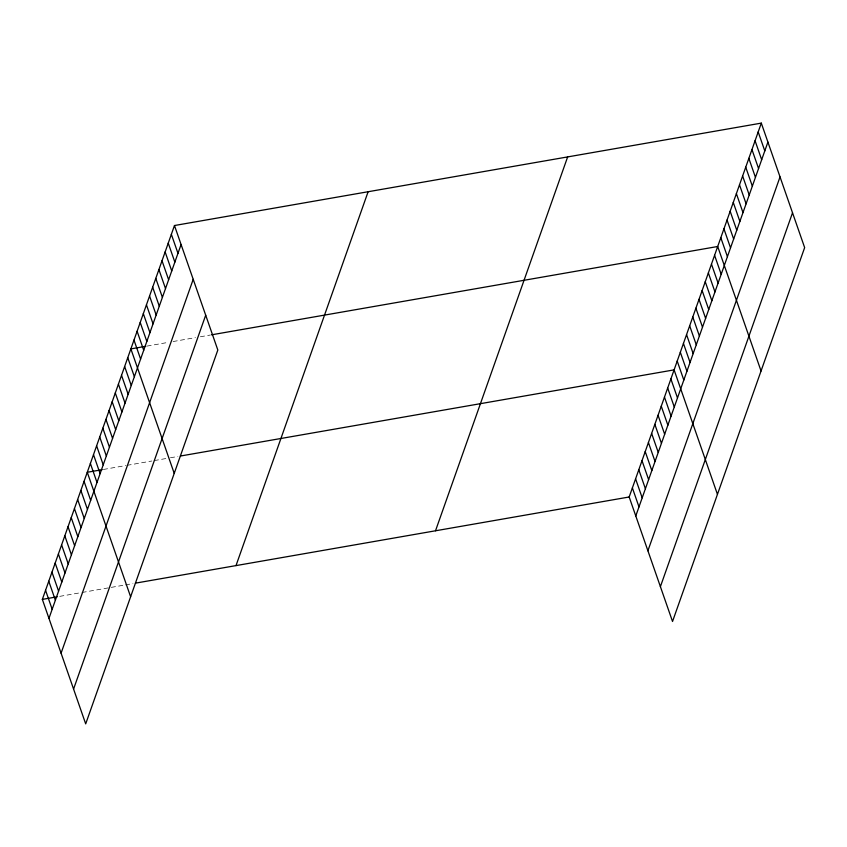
<?xml version="1.0" encoding="UTF-8"?>
<svg xmlns="http://www.w3.org/2000/svg" width="847" height="847" viewBox="0 0 847 847"><rect width="100%" height="100%" fill="white"/><g stroke="black" fill="none" stroke-linecap="round" stroke-linejoin="round"><path stroke-width="0.64" stroke-dasharray="4.24 3.18" d="M147.007 346.084L168.119 342.4M173.084 341.532L195.424 337.635M200.39 336.767L210.321 335.041M103.408 469.46L125.758 465.564M126.997 465.342L151.825 461.012M154.302 460.577L166.721 458.418M170.448 457.761L177.891 456.469M59.724 596.362L80.836 592.678M82.074 592.466L123.037 585.319M125.525 584.885L132.968 583.583"/><path stroke-width="1.27" d="M174.471 225.524L217.827 350.012L85.695 723.878L42.35 599.39L174.471 225.524L761.305 123.122L804.65 247.61L672.529 621.476L629.173 496.988L761.305 123.122M48.957 618.374L181.089 244.497M61.079 653.185L193.211 279.319M73.573 689.066L205.705 315.19M236.006 565.605L368.127 191.729M435.517 530.783L567.649 156.917M635.779 515.971L767.911 142.095M647.902 550.783L780.034 176.917M660.395 586.664L792.527 212.788M145.769 346.307L130.872 348.9L174.228 473.388M211.559 334.819L717.695 246.498L761.051 370.986M102.169 469.683L87.273 472.277L130.618 596.764M180.379 456.035L674.096 369.874L717.451 494.362M42.35 599.39L57.247 596.796M135.456 583.149L629.173 496.988M758.181 131.931L764.799 150.914M755.069 140.75L761.675 159.723M751.956 149.559L758.563 168.532M748.843 158.368L755.45 177.351M745.731 167.187L752.337 186.16M742.618 175.996L749.224 194.969M739.495 184.805L746.112 203.788M736.382 193.624L742.988 212.597M733.269 202.433L739.876 221.416M730.156 211.242L736.763 230.225M727.044 220.061L733.65 239.034M723.931 228.87L730.538 247.853M720.808 237.689L727.425 256.662M714.582 255.307L721.189 274.29M711.469 264.126L718.076 283.099M708.357 272.935L714.963 291.908M705.244 281.744L711.851 300.727M702.131 290.563L708.738 309.536M699.008 299.372L705.625 318.356M695.895 308.192L702.502 327.164M692.782 317L699.389 335.973M689.67 325.809L696.276 344.793M686.557 334.629L693.164 353.601M683.444 343.437L690.051 362.41M680.321 352.246L686.938 371.23M677.208 361.066L683.815 380.038M670.888 378.958L677.494 397.931M667.68 388.032L674.286 407.015M664.472 397.116L671.078 416.089M661.263 406.189L667.87 425.173M658.055 415.274L664.662 434.246M654.847 424.358L661.454 443.33M651.639 433.431L658.246 452.414M648.421 442.515L655.038 461.488M645.213 451.589L651.83 470.572M642.005 460.673L648.622 479.646M638.797 469.757L645.403 488.73M635.589 478.83L642.195 497.814M632.381 487.914L638.987 506.887M171.359 234.333L177.965 253.317M168.246 243.153L174.853 262.125M165.133 251.961L171.74 270.934M162.021 260.77L168.627 279.754M158.908 269.59L165.514 288.562M155.795 278.398L162.402 297.382M152.672 287.218L159.289 306.19M149.559 296.027L156.166 314.999M146.446 304.835L153.053 323.819M143.334 313.655L149.94 332.627M140.221 322.463L146.827 341.436M137.108 331.272L143.715 350.256M133.985 340.092L140.602 359.064M127.759 357.709L134.366 376.693M124.647 366.529L131.253 385.501M121.534 375.337L128.141 394.321M118.421 384.157L125.028 403.13M115.298 392.966L121.915 411.938M112.185 401.774L118.792 420.758M109.072 410.594L115.679 429.567M105.96 419.403L112.566 438.375M102.847 428.211L109.454 447.195M99.734 437.031L106.341 456.004M96.611 445.84L103.228 464.823M93.498 454.648L100.115 473.632M90.385 463.468L96.992 482.441M84.065 481.361L90.671 500.333M80.857 490.434L87.463 509.418M77.649 499.518L84.255 518.491M74.441 508.602L81.047 527.575M71.233 517.676L77.839 536.659M68.025 526.76L74.631 545.733M64.817 535.833L71.423 554.817M61.598 544.917L68.215 563.89M58.39 554.002L65.007 572.974M55.182 563.075L61.789 582.058M51.974 572.159L58.581 591.132M48.766 581.233L55.373 600.216M45.558 590.317L52.165 609.289"/></g></svg>
